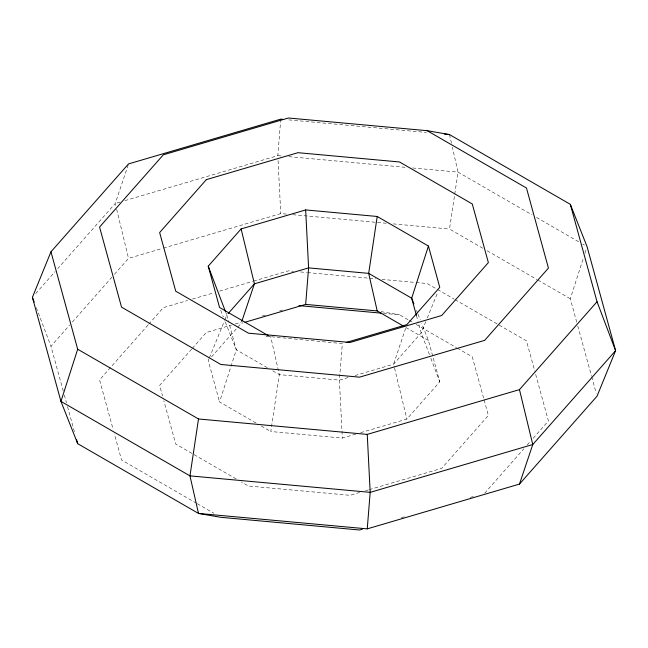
<?xml version="1.0" encoding="UTF-8"?>
<svg xmlns="http://www.w3.org/2000/svg" width="648" height="648" viewBox="0 0 648 648"><rect width="100%" height="100%" fill="white"/><g stroke="black" fill="none" stroke-linecap="round" stroke-linejoin="round"><path stroke-width="0.49" stroke-dasharray="3.24 2.43" d="M124.918 200.629L277.814 155.65L280.754 119.135M355.825 434.095L342.338 438.064L270.791 431.528L279.32 374.625L270.791 337.065L269.05 336.061M482.768 248.233L449.501 229.028L458.031 172.125L452.345 147.088M256.033 423.006L219.567 401.954L236.318 349.799L228.914 322.817M576.728 322.153L570.313 298.777L583.403 257.993M584.925 253.255L586.448 248.516M128.215 164.859L115.239 203.472L57.785 268.572M405.616 328.382L393.587 364.176L394.3 367.116M208.996 358.79L208.235 360.644L219.567 401.954M209.377 357.858L224.524 320.687M224.905 319.756L226.8 315.114L225.731 312.287M425.744 321.74L421.2 332.886L393.587 364.176L353.913 375.848M427.259 318.022L437.87 292.005M35.737 293.552L55.112 271.601M63.261 391.076L50.965 346.267L69.684 325.045M72.357 322.016L111.812 277.32M114.485 274.282L128.531 258.374L162.462 248.395M148.044 324.964L99.565 379.898L113.06 429.106M148.708 324.211L163.32 307.654L187.572 300.518M191.654 349.11L159.635 385.39L162.535 395.969M192.318 348.357L206.331 332.481L231.409 325.102M211.523 356.918L237.176 327.856M237.832 327.11L241.121 323.384L243.049 322.817M360.636 432.678L406.879 419.078L439.765 381.818L428.433 340.508L421.735 323.587M484.68 493.185L523.859 448.789M527.18 445.022L530.501 441.264M533.158 438.25L548.435 420.941L534.94 371.733M120.074 202.046L115.239 203.472L115.709 205.432M163.434 248.111L280.754 213.597L286.781 214.148M192.424 299.093L213.759 292.815M219.583 291.106L252.566 281.402M253.53 281.119L288.449 270.84L293.479 271.301M235.264 323.968L241.056 322.267M262.278 316.022L266.134 314.888M279.636 310.919L282.536 310.068M348.106 377.557L339.398 380.117L279.32 374.625L271.577 370.154M359.681 492.48L350.033 495.315L248.451 486.024L241.437 481.982M365.464 490.771L368.364 489.92M369.328 489.637L441.669 468.358L488.365 415.449L483.878 399.103M401.258 517.728L405.138 516.586M470.132 497.47L474.012 496.328M288.789 119.872L426.4 132.451M277.814 155.65L281.839 156.014M288.887 156.662L405.68 167.338M412.727 167.986L458.031 172.125L532.138 214.909M292.807 214.699L386.224 223.236M393.255 223.884L449.501 229.028M300.518 271.949L306.545 272.5M307.549 272.589L375.897 278.843M381.931 279.393L415.101 282.423M416.105 282.52L427.162 283.524L436.744 289.057M383.454 313.34L399.549 314.815L408.313 319.877M381.097 311.615L399.549 314.815M265.931 336.223L342.338 343.602L339.398 380.117L342.338 438.064M536.495 217.42L579.207 242.085M582.698 244.102L584.439 245.106M487.142 250.76L537.046 279.563M537.921 280.074L570.313 298.777M437.619 289.559L454.167 299.117M455.034 299.619L526.468 340.864L534.673 370.769M409.188 320.379L412.695 322.404M416.194 324.429L456.5 347.692M457.383 348.203L472.27 356.805L483.619 398.147M405.859 327.475L428.433 340.508M267.284 367.675L236.318 349.799L224.775 320.655M261.241 426.011L270.791 431.528M236.18 478.945L175.73 444.042L163.855 400.772M196.449 503.229L121.532 459.983L114.388 433.933M197.316 503.731L213.872 513.289M416.526 310.424L417.636 313.243M418.009 314.191L420.244 319.829M220.685 310.311L223.293 316.888M429.413 354.529L421.2 332.886L418.292 322.291M430.839 358.295L439.765 381.818M36.329 307.687L50.965 346.267M577.789 326.049L591.422 375.735M591.689 376.715L596.233 393.271M416.445 315.544L418.025 321.327M226.8 315.114L228.647 321.854M64.33 394.972L66.469 402.773M67.538 406.669L74.747 432.969M394.535 368.096L406.879 419.078M116.664 209.353L128.531 258.374M449.501 134.565L451.47 143.232M278.065 160.639L280.754 213.597"/><path stroke-width="0.97" d="M244.976 322.25L305.662 304.398L308.602 267.883L305.662 209.936L377.209 216.473L428.433 246.046L439.765 287.356L406.879 324.616L346.186 342.468M282.763 119.321L280.754 119.135L128.531 163.912L50.965 251.805L32.4 297.335L60.944 401.387L77.687 443.686L198.499 513.435L367.246 528.865L370.186 492.35L367.246 434.403L519.469 389.626L597.035 301.733L570.313 204.314L449.501 134.565L427.162 130.685L288.449 118.001L163.32 154.815L99.565 227.059L121.532 307.136L220.838 364.476L359.551 377.16L484.68 340.346L548.435 268.102L526.468 188.017L427.162 130.685M50.965 251.805L77.687 349.223L198.499 418.973L189.969 475.875L198.499 513.435L220.838 517.315L359.551 529.999L362.459 529.141M377.209 216.473L368.68 273.375L377.209 310.935L404.125 326.479M77.687 349.223L60.944 401.387L189.969 475.875L370.186 492.35L532.761 444.528L615.6 350.665L587.056 246.613L570.313 204.314M428.433 246.046L411.683 298.202L416.445 315.544M241.753 321.497L254.413 283.824L241.121 228.922L305.662 209.936M367.246 528.865L519.469 484.088L532.761 444.528L519.469 389.626M268.183 335.559L219.567 307.492L208.235 266.182L241.121 228.922M228.112 313.624L254.413 283.824L308.602 267.883L368.68 273.375L411.683 298.202L413.918 303.847M519.469 484.088L597.035 396.195L615.6 350.665L597.035 301.733M444.479 134.104L449.501 134.565M305.662 304.398L377.209 310.935M298.971 305.621L381.445 313.162M198.499 418.973L367.246 434.403M208.235 266.182L225.374 311.348M32.4 297.335L34.182 302.041M76.618 439.79L77.687 443.686M206.331 179.642L159.635 232.551L175.73 291.195L248.451 333.185L350.033 342.476L441.669 315.519L488.365 262.61L472.27 203.958L399.549 161.976L297.967 152.685L206.331 179.642"/></g></svg>
